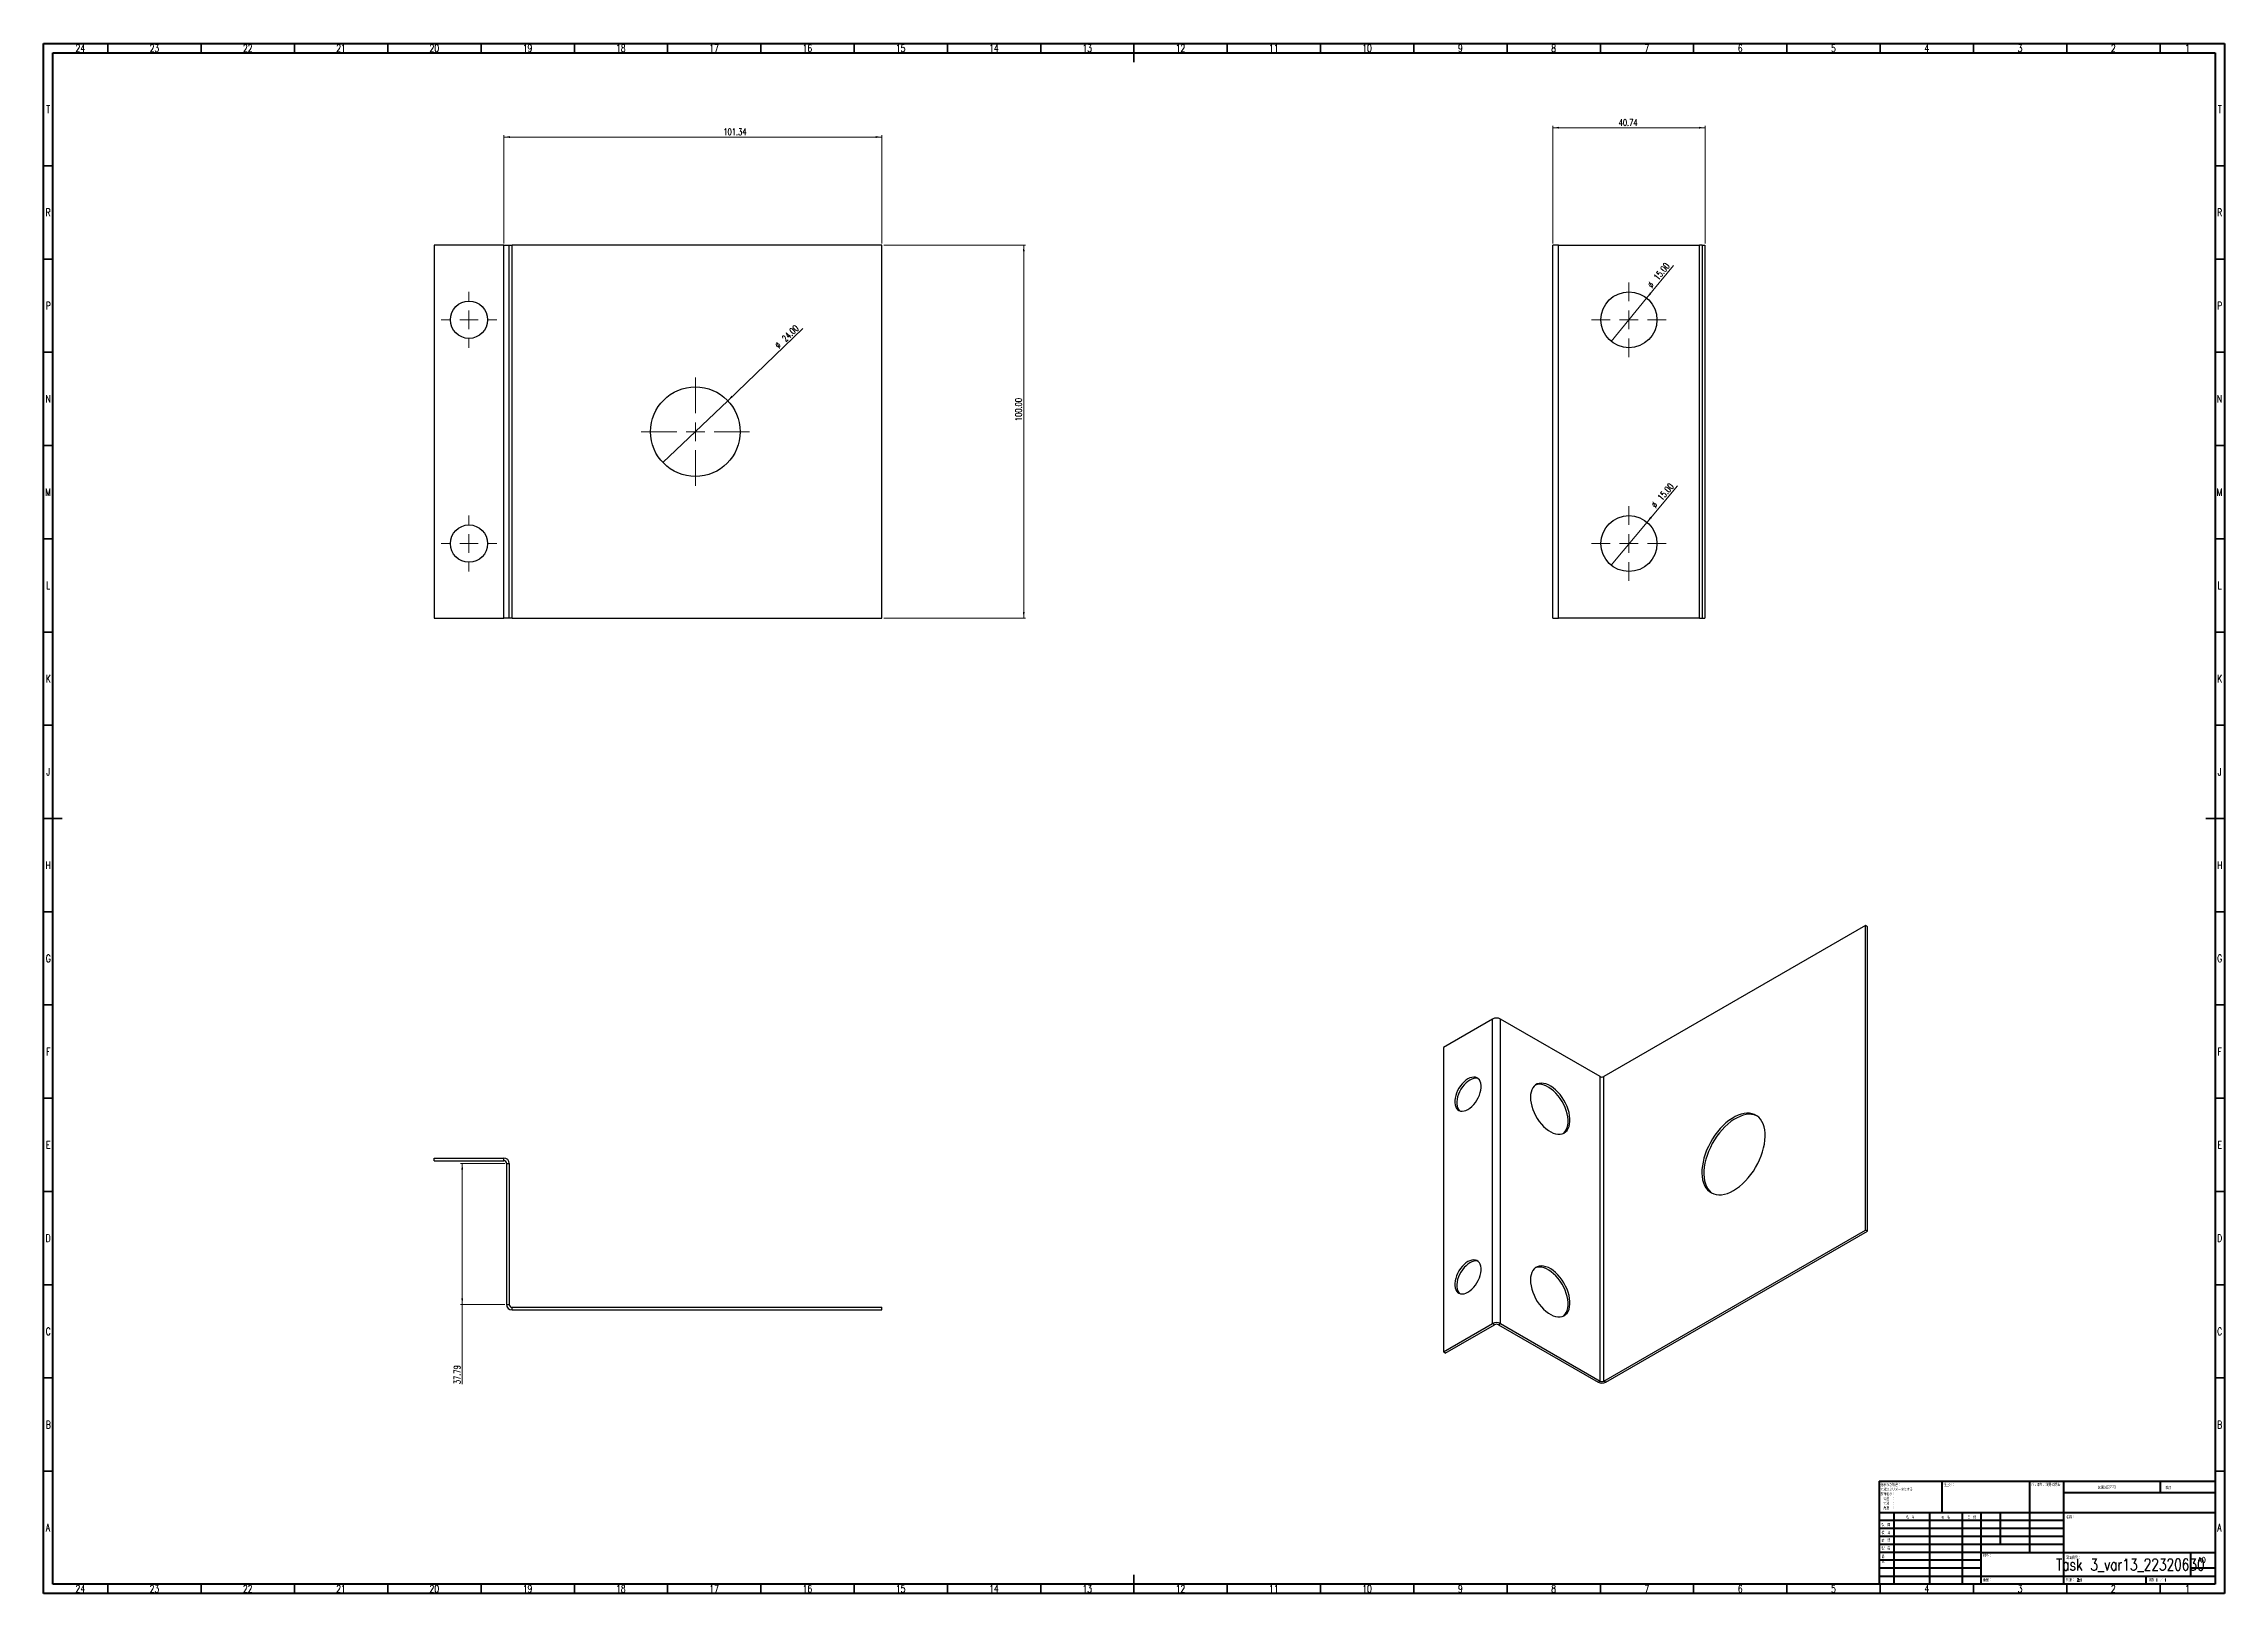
# Model space of a CAD drawing. Header units: millimetres. Extents: x 15 to 1184, y 5 to 836.
import ezdxf

# ---------------------------------------------------------------- set-up
doc = ezdxf.new("R2010")
doc.units = ezdxf.units.MM
doc.styles.add('SLDTEXTSTYLE0', font='TXT', dxfattribs={"width": 0.75, "bigfont": 'bigfont'})
doc.styles.add('SLDTEXTSTYLE1', font='TXT', dxfattribs={"width": 0.65625, "bigfont": 'bigfont'})
doc.dimstyles.new('SLDDIMSTYLE0', dxfattribs={"dimtxt": 3.5, "dimasz": 3.302, "dimexe": 0, "dimexo": 0.0625, "dimgap": 0.875, "dimtad": 1, "dimlfac": 0.5, "dimrnd": 1e-09, "dimzin": 4, "dimdsep": 46, "dimtxsty": 'SLDTEXTSTYLE0', "dimsah": 1, "dimcen": 0.09, "dimadec": 0, "dimazin": 1, "dimtfac": 1, "dimtofl": 0, "dimtmove": 0, "dimatfit": 3, "dimfxl": 1, "dimfrac": 2, "dimtolj": 1, "dimtzin": 12, "dimarcsym": 0})
doc.dimstyles.new('SLDDIMSTYLE1', dxfattribs={"dimtxt": 3.5, "dimasz": 3.302, "dimexe": 0, "dimexo": 0.0625, "dimgap": 0.875, "dimtad": 1, "dimlfac": 0.5, "dimrnd": 1e-09, "dimzin": 12, "dimdsep": 46, "dimtxsty": 'SLDTEXTSTYLE0', "dimsah": 1, "dimcen": 0.09, "dimadec": 0, "dimazin": 3, "dimtfac": 1, "dimtofl": 0, "dimtmove": 0, "dimatfit": 3, "dimfxl": 1, "dimfrac": 2, "dimtolj": 1, "dimtzin": 12, "dimarcsym": 0})
doc.dimstyles.new('SLDDIMSTYLE2', dxfattribs={"dimtxt": 3.5, "dimasz": 3.302, "dimexe": 0, "dimexo": 0.0625, "dimgap": 0.875, "dimtad": 1, "dimlfac": 0.5, "dimrnd": 1e-09, "dimzin": 4, "dimdsep": 46, "dimtxsty": 'SLDTEXTSTYLE0', "dimblk1": 'NONE', "dimsah": 1, "dimcen": 0, "dimadec": 0, "dimazin": 1, "dimtfac": 1, "dimtmove": 0, "dimatfit": 3, "dimldrblk": 'NONE', "dimfxl": 1, "dimfrac": 2, "dimtolj": 1, "dimtzin": 12, "dimarcsym": 0})

# ---------------------------------------------------------------- blocks, each defined once
blk = doc.blocks.new('_D')
at = {"color": 7, "linetype": 'Continuous', "lineweight": 0}
for p, q in [((465.4, 727.9), (541.4, 727.9)), ((540.4, 527.9), (540.4, 727.9)), ((465.4, 527.9), (541.4, 527.9))]:
    blk.add_line(p, q, dxfattribs=at)
at = {"color": 7, "linetype": 'Continuous', "lineweight": 18}
for points in [[(540.4, 727.9), (539.9, 724.6), (540.9, 724.6)], [(540.4, 527.9), (540.9, 531.2), (539.9, 531.2)]]:
    blk.add_solid(points, dxfattribs=at)
at = {"color": 7, "linetype": 'Continuous', "lineweight": 18, "insert": (535.9, 633.6), "char_height": 3.5, "attachment_point": 1, "rotation": 90, "style": 'SLDTEXTSTYLE0'}
blk.add_mtext('100.00', dxfattribs=at)
blk = doc.blocks.new('_D_1')
at = {"color": 7, "linetype": 'Continuous', "lineweight": 0}
for p, q in [((261.7, 728.9), (261.7, 786.9)), ((464.4, 785.9), (261.7, 785.9)), ((464.4, 728.9), (464.4, 786.9))]:
    blk.add_line(p, q, dxfattribs=at)
at = {"color": 7, "linetype": 'Continuous', "lineweight": 18}
for points in [[(261.7, 785.9), (265, 785.4), (265, 786.4)], [(464.4, 785.9), (461.1, 786.4), (461.1, 785.4)]]:
    blk.add_solid(points, dxfattribs=at)
at = {"color": 7, "linetype": 'Continuous', "lineweight": 18, "insert": (379.4, 790.4), "char_height": 3.5, "attachment_point": 1, "style": 'SLDTEXTSTYLE0'}
blk.add_mtext('101.34', dxfattribs=at)
blk = doc.blocks.new('_D_2')
at = {"color": 7, "linetype": 'Continuous', "lineweight": 0}
for q in [(422, 683.2), (347, 611.3)]:
    blk.add_line((381.7, 644.5), q, dxfattribs=at)
at = {"color": 7, "linetype": 'Continuous', "lineweight": 18}
blk.add_solid([(381.7, 644.5), (384.4, 646.4), (383.7, 647.2)], dxfattribs=at)
at = {"color": 7, "linetype": 'Continuous', "lineweight": 18, "char_height": 3.5, "attachment_point": 1, "rotation": 43.8042, "style": 'SLDTEXTSTYLE0'}
for s, insert in [('24.00', (410.4, 678.4)), ('%%c', (406.7, 674.7))]:
    blk.add_mtext(s, dxfattribs=dict(at, insert=insert))
blk = doc.blocks.new('_None')
blk = doc.blocks.new('SW_CENTERMARKSYMBOL_0')
at = {"color": 0, "linetype": 'Continuous', "lineweight": 18}
for p, q in [((0, 10), (0, 29)), ((-10, 0), (-29, 0)), ((0, 0), (-5, 0)), ((0, 0), (0, 5)), ((0, 0), (0, -5)), ((0, 0), (5, 0)), ((10, 0), (29, 0)), ((0, -10), (0, -29))]:
    blk.add_line(p, q, dxfattribs=at)
blk = doc.blocks.new('SW_CENTERMARKSYMBOL_1')
at = {"color": 0, "linetype": 'Continuous', "lineweight": 18}
for p, q in [((0, 10), (0, 15)), ((-10, 0), (-15, 0)), ((0, 0), (-5, 0)), ((0, 0), (0, 5)), ((0, 0), (0, -5)), ((0, 0), (5, 0)), ((10, 0), (15, 0)), ((0, -10), (0, -15))]:
    blk.add_line(p, q, dxfattribs=at)
blk = doc.blocks.new('SW_CENTERMARKSYMBOL_2')
at = {"color": 0, "linetype": 'Continuous', "lineweight": 18}
for p, q in [((0, 10), (0, 15)), ((-10, 0), (-15, 0)), ((0, 0), (-5, 0)), ((0, 0), (0, 5)), ((0, 0), (0, -5)), ((0, 0), (5, 0)), ((10, 0), (15, 0)), ((0, -10), (0, -15))]:
    blk.add_line(p, q, dxfattribs=at)
blk = doc.blocks.new('_D_3')
at = {"color": 7, "linetype": 'Continuous', "lineweight": 0}
for p, q in [((824.1, 728.9), (824.1, 791.9)), ((824.1, 790.9), (905.6, 790.9)), ((905.6, 728.9), (905.6, 791.9))]:
    blk.add_line(p, q, dxfattribs=at)
at = {"color": 7, "linetype": 'Continuous', "lineweight": 18}
for points in [[(824.1, 790.9), (827.4, 790.4), (827.4, 791.4)], [(905.6, 790.9), (902.3, 791.4), (902.3, 790.4)]]:
    blk.add_solid(points, dxfattribs=at)
at = {"color": 7, "linetype": 'Continuous', "lineweight": 18, "insert": (859.3, 795.4), "char_height": 3.5, "attachment_point": 1, "style": 'SLDTEXTSTYLE0'}
blk.add_mtext('40.74', dxfattribs=at)
blk = doc.blocks.new('_D_4')
at = {"color": 7, "linetype": 'Continuous', "lineweight": 0}
for q in [(888.7, 717.1), (855.3, 676.3)]:
    blk.add_line((874.3, 699.5), q, dxfattribs=at)
at = {"color": 7, "linetype": 'Continuous', "lineweight": 18}
blk.add_solid([(874.3, 699.5), (876.8, 701.8), (876, 702.4)], dxfattribs=at)
at = {"color": 7, "linetype": 'Continuous', "lineweight": 18, "char_height": 3.5, "attachment_point": 1, "rotation": 50.7486, "style": 'SLDTEXTSTYLE0'}
for s, insert in [('15.00', (877.8, 711)), ('%%c', (874.5, 706.8))]:
    blk.add_mtext(s, dxfattribs=dict(at, insert=insert))
blk = doc.blocks.new('_D_5')
at = {"color": 7, "linetype": 'Continuous', "lineweight": 0}
for q in [(890.8, 598.9), (855.2, 556.4)]:
    blk.add_line((874.5, 579.4), q, dxfattribs=at)
at = {"color": 7, "linetype": 'Continuous', "lineweight": 18}
blk.add_solid([(874.5, 579.4), (877, 581.6), (876.2, 582.3)], dxfattribs=at)
at = {"color": 7, "linetype": 'Continuous', "lineweight": 18, "char_height": 3.5, "attachment_point": 1, "rotation": 49.9975, "style": 'SLDTEXTSTYLE0'}
for s, insert in [('15.00', (879.9, 592.9)), ('%%c', (876.5, 588.9))]:
    blk.add_mtext(s, dxfattribs=dict(at, insert=insert))
blk = doc.blocks.new('SW_CENTERMARKSYMBOL_3')
at = {"color": 0, "linetype": 'Continuous', "lineweight": 18}
for p, q in [((0, 10), (0, 20)), ((-10, 0), (-20, 0)), ((0, 0), (-5, 0)), ((0, 0), (0, 5)), ((0, 0), (0, -5)), ((0, 0), (5, 0)), ((10, 0), (20, 0)), ((0, -10), (0, -20))]:
    blk.add_line(p, q, dxfattribs=at)
blk = doc.blocks.new('SW_CENTERMARKSYMBOL_4')
at = {"color": 0, "linetype": 'Continuous', "lineweight": 18}
for p, q in [((0, 10), (0, 20)), ((-10, 0), (-20, 0)), ((0, 0), (-5, 0)), ((0, 0), (0, 5)), ((0, 0), (0, -5)), ((0, 0), (5, 0)), ((10, 0), (20, 0)), ((0, -10), (0, -20))]:
    blk.add_line(p, q, dxfattribs=at)
blk = doc.blocks.new('_D_6')
at = {"color": 7, "linetype": 'Continuous', "lineweight": 0}
for p, q in [((262.2, 235.5), (238.4, 235.5)), ((239.4, 235.5), (239.4, 159.9)), ((262.2, 159.9), (238.4, 159.9)), ((239.4, 159.9), (239.4, 117.2))]:
    blk.add_line(p, q, dxfattribs=at)
at = {"color": 7, "linetype": 'Continuous', "lineweight": 18}
for points in [[(239.4, 235.5), (238.9, 232.2), (239.9, 232.2)], [(239.4, 159.9), (239.9, 163.2), (238.9, 163.2)]]:
    blk.add_solid(points, dxfattribs=at)
at = {"color": 7, "linetype": 'Continuous', "lineweight": 18, "insert": (234.9, 117.2), "char_height": 3.5, "attachment_point": 1, "rotation": 90, "style": 'SLDTEXTSTYLE0'}
blk.add_mtext('37.79', dxfattribs=at)

msp = doc.modelspace()

# ---------------------------------------------------------------- linework, layer by layer
at = {"color": 7, "linetype": 'Continuous', "lineweight": 70}
for p, q in [((15, 5), (15, 836)), ((15, 836), (1184, 836)), ((20, 10), (20, 831)), ((20, 831), (1179, 831)), ((1179, 831), (1179, 10)), ((1184, 836), (1184, 5)), ((1184, 5), (15, 5)), ((1179, 10), (20, 10))]:
    msp.add_line(p, q, dxfattribs=at)
at = {"color": 7, "linetype": 'Continuous', "lineweight": 35}
for p, q in [((49.5, 831), (49.5, 836)), ((99.5, 831), (99.5, 836)), ((149.5, 831), (149.5, 836)), ((199.5, 831), (199.5, 836)), ((249.5, 831), (249.5, 836)), ((299.5, 831), (299.5, 836)), ((349.5, 831), (349.5, 836)), ((399.5, 831), (399.5, 836)), ((449.5, 831), (449.5, 836)), ((499.5, 831), (499.5, 836)), ((549.5, 831), (549.5, 836)), ((599.5, 836), (599.5, 826)), ((599.5, 831), (599.5, 836)), ((649.5, 831), (649.5, 836)), ((699.5, 831), (699.5, 836)), ((749.5, 831), (749.5, 836)), ((799.5, 831), (799.5, 836)), ((849.5, 831), (849.5, 836)), ((899.5, 831), (899.5, 836)), ((949.5, 831), (949.5, 836)), ((999.5, 831), (999.5, 836)), ((1049.5, 831), (1049.5, 836)), ((1099.5, 831), (1099.5, 836)), ((1149.5, 831), (1149.5, 836)), ((20, 770.5), (15, 770.5)), ((1179, 770.5), (1184, 770.5)), ((20, 720.5), (15, 720.5)), ((1179, 720.5), (1184, 720.5)), ((20, 670.5), (15, 670.5)), ((1179, 670.5), (1184, 670.5)), ((20, 620.5), (15, 620.5)), ((1179, 620.5), (1184, 620.5)), ((20, 570.5), (15, 570.5)), ((1179, 570.5), (1184, 570.5)), ((20, 520.5), (15, 520.5)), ((1179, 520.5), (1184, 520.5)), ((20, 470.5), (15, 470.5)), ((1179, 470.5), (1184, 470.5)), ((15, 420.5), (25, 420.5)), ((20, 420.5), (15, 420.5)), ((1184, 420.5), (1174, 420.5)), ((1179, 420.5), (1184, 420.5)), ((20, 370.5), (15, 370.5)), ((1179, 370.5), (1184, 370.5)), ((20, 320.5), (15, 320.5)), ((1179, 320.5), (1184, 320.5)), ((20, 270.5), (15, 270.5)), ((1179, 270.5), (1184, 270.5)), ((20, 220.5), (15, 220.5)), ((1179, 220.5), (1184, 220.5)), ((20, 170.5), (15, 170.5)), ((1179, 170.5), (1184, 170.5)), ((20, 120.5), (15, 120.5)), ((1179, 120.5), (1184, 120.5)), ((20, 70.5), (15, 70.5)), ((1179, 70.5), (1184, 70.5)), ((599.5, 5), (599.5, 15)), ((49.5, 10), (49.5, 5)), ((99.5, 10), (99.5, 5)), ((149.5, 10), (149.5, 5)), ((199.5, 10), (199.5, 5)), ((249.5, 10), (249.5, 5)), ((299.5, 10), (299.5, 5)), ((349.5, 10), (349.5, 5)), ((399.5, 10), (399.5, 5)), ((449.5, 10), (449.5, 5)), ((499.5, 10), (499.5, 5)), ((549.5, 10), (549.5, 5)), ((599.5, 10), (599.5, 5)), ((649.5, 10), (649.5, 5)), ((699.5, 10), (699.5, 5)), ((749.5, 10), (749.5, 5)), ((799.5, 10), (799.5, 5)), ((849.5, 10), (849.5, 5)), ((899.5, 10), (899.5, 5)), ((949.5, 10), (949.5, 5)), ((999.5, 10), (999.5, 5)), ((1049.5, 10), (1049.5, 5)), ((1099.5, 10), (1099.5, 5)), ((1149.5, 10), (1149.5, 5))]:
    msp.add_line(p, q, dxfattribs=at)
at = {"color": 7, "linetype": 'Continuous', "lineweight": 25}
for p, q in [((224.367, 727.914), (224.367, 527.914)), ((261.683, 727.914), (224.367, 727.914)), ((261.683, 527.914), (261.683, 727.914)), ((261.683, 727.914), (264.629, 727.914)), ((264.629, 527.914), (264.629, 727.914)), ((264.629, 727.914), (266.103, 727.914)), ((266.103, 527.914), (266.103, 727.914)), ((464.367, 727.914), (266.103, 727.914)), ((464.367, 527.914), (464.367, 727.914)), ((824.094, 527.914), (824.094, 727.914)), ((827.04, 727.914), (824.094, 727.914)), ((827.04, 527.914), (827.04, 727.914)), ((827.04, 727.914), (902.62, 727.914)), ((902.62, 527.914), (902.62, 727.914)), ((904.094, 727.914), (902.62, 727.914)), ((904.094, 727.914), (904.094, 527.914)), ((904.094, 727.914), (905.567, 727.914)), ((905.567, 727.914), (905.567, 527.914)), ((224.367, 527.914), (261.683, 527.914)), ((264.629, 527.914), (261.683, 527.914)), ((266.103, 527.914), (264.629, 527.914)), ((266.103, 527.914), (464.367, 527.914)), ((824.094, 527.914), (827.04, 527.914)), ((902.62, 527.914), (827.04, 527.914)), ((902.62, 527.914), (904.094, 527.914)), ((904.094, 527.914), (905.567, 527.914)), ((991.601, 363.059), (851.407, 282.126)), ((991.601, 199.751), (991.601, 363.059)), ((992.642, 362.457), (991.601, 363.059)), ((992.642, 199.149), (992.642, 362.457)), ((791.713, 312.979), (765.326, 297.746)), ((791.713, 149.671), (791.713, 312.979)), ((795.88, 149.671), (795.88, 312.979)), ((849.323, 282.126), (795.88, 312.979)), ((765.326, 297.746), (765.326, 134.438)), ((849.323, 118.818), (849.323, 282.126)), ((851.407, 118.818), (851.407, 282.126)), ((224.367, 236.975), (224.367, 238.448)), ((224.367, 238.448), (261.683, 238.448)), ((224.367, 236.975), (261.683, 236.975)), ((261.683, 236.975), (261.683, 238.448)), ((263.156, 235.502), (264.629, 235.502)), ((263.156, 235.502), (263.156, 159.921)), ((264.629, 235.502), (264.629, 159.921)), ((851.407, 118.818), (991.601, 199.751)), ((852.448, 118.217), (992.642, 199.149)), ((992.642, 199.149), (991.601, 199.751)), ((263.156, 159.921), (264.629, 159.921)), ((266.103, 156.975), (266.103, 158.448)), ((266.103, 158.448), (464.367, 158.448)), ((266.103, 156.975), (464.367, 156.975)), ((464.367, 156.975), (464.367, 158.448)), ((765.326, 134.438), (791.713, 149.671)), ((766.368, 133.837), (792.755, 149.069)), ((792.755, 149.069), (791.713, 149.671)), ((794.838, 149.069), (795.88, 149.671)), ((794.838, 149.069), (848.281, 118.217)), ((795.88, 149.671), (849.323, 118.818)), ((766.368, 133.837), (765.326, 134.438)), ((848.281, 118.217), (849.323, 118.818)), ((852.448, 118.217), (851.407, 118.818))]:
    msp.add_line(p, q, dxfattribs=at)
at = {"color": 7, "linetype": 'Continuous', "lineweight": 50}
for p, q in [((999, 65.25), (1179, 65.25)), ((999, 65.25), (999, 10)), ((1032.8, 48.25), (1032.8, 65.25)), ((1079.6, 65.25), (1079.6, 27)), ((1097.8, 65.25), (1097.8, 10)), ((1179, 58.875), (1097.8, 58.875)), ((1149.8, 58.875), (1149.8, 65.25)), ((1179, 48.25), (999, 48.25)), ((1006.8, 48.25), (1006.8, 10)), ((1025.991, 48.25), (1025.991, 10)), ((1043.399, 48.25), (1043.399, 10)), ((1053.6, 10), (1053.6, 48.25)), ((1064, 31.25), (1064, 48.25)), ((1097.8, 44), (999, 44)), ((1097.8, 39.75), (999, 39.75)), ((1097.8, 35.5), (999, 35.5)), ((1097.8, 31.25), (999, 31.25)), ((1053.6, 27), (999, 27)), ((1053.6, 27), (1179, 27)), ((1166, 14.25), (1166, 27)), ((1053.6, 22.75), (999, 22.75)), ((1053.6, 18.5), (999, 18.5)), ((999, 14.25), (1179, 14.25)), ((1142, 10), (1142, 14.25)), ((1179, 18.5), (1166, 18.5))]:
    msp.add_line(p, q, dxfattribs=at)
at = {"color": 7, "linetype": 'Continuous', "lineweight": 25, "flags": 128}
for points in [[(778.52, 264.535), (779.574, 265.235), (780.604, 266.101), (781.588, 267.115), (782.503, 268.254), (783.329, 269.492), (784.048, 270.801), (784.643, 272.153), (785.102, 273.518), (785.413, 274.864), (785.571, 276.161), (785.571, 277.382), (785.413, 278.497), (785.102, 279.484), (784.643, 280.319), (784.048, 280.983), (783.329, 281.463), (782.503, 281.747), (781.588, 281.829), (780.604, 281.707), (779.574, 281.383), (778.52, 280.866), (777.466, 280.167), (776.435, 279.3), (775.452, 278.286), (774.536, 277.148), (773.71, 275.91), (772.991, 274.6), (772.396, 273.248), (771.937, 271.884), (771.626, 270.538), (771.468, 269.24), (771.468, 268.02), (771.626, 266.904), (771.937, 265.918), (772.396, 265.083), (772.991, 264.418), (773.71, 263.939), (774.536, 263.655), (775.452, 263.573), (776.435, 263.695), (777.466, 264.018), (778.52, 264.535)], [(784.013, 281.014), (783.545, 281.146), (782.629, 281.227), (781.646, 281.105), (780.615, 280.782), (779.561, 280.265), (778.507, 279.565), (777.477, 278.699), (776.493, 277.685), (775.578, 276.547), (774.752, 275.309), (774.033, 273.999), (773.438, 272.647), (772.979, 271.283), (772.668, 269.937), (772.51, 268.639), (772.51, 267.419), (772.668, 266.303), (772.979, 265.316), (773.438, 264.482), (774.033, 263.817), (774.068, 263.787)], [(811.995, 271.014), (812.075, 269.462), (812.315, 267.842), (812.711, 266.176), (813.257, 264.491), (813.944, 262.812), (814.763, 261.164), (815.701, 259.573), (816.743, 258.063), (817.874, 256.656), (819.076, 255.374), (820.332, 254.236), (821.623, 253.26), (822.928, 252.46), (824.228, 251.849), (825.504, 251.435), (826.736, 251.225), (827.905, 251.222), (828.993, 251.427), (829.985, 251.835), (830.865, 252.442), (831.619, 253.237), (832.237, 254.209), (832.709, 255.343), (833.027, 256.622), (833.188, 258.026), (833.188, 259.534), (833.027, 261.123), (832.709, 262.769), (832.237, 264.448), (831.619, 266.133), (830.865, 267.799), (829.985, 269.422), (828.993, 270.975), (827.905, 272.437), (826.736, 273.784), (825.504, 274.996), (824.228, 276.055), (822.928, 276.945), (821.623, 277.652), (820.332, 278.165), (819.076, 278.478), (817.874, 278.584), (816.743, 278.483), (815.701, 278.176), (814.763, 277.667), (813.944, 276.965), (813.257, 276.08), (812.711, 275.025), (812.315, 273.817), (812.075, 272.473), (811.995, 271.014)], [(829.562, 251.631), (829.823, 251.841), (830.578, 252.636), (831.195, 253.608), (831.667, 254.742), (831.986, 256.02), (832.146, 257.424), (832.146, 258.932), (831.986, 260.521), (831.667, 262.168), (831.195, 263.846), (830.578, 265.531), (829.823, 267.198), (828.943, 268.82), (827.952, 270.374), (826.863, 271.835), (825.694, 273.182), (824.462, 274.395), (823.187, 275.454), (821.886, 276.343), (820.581, 277.05), (819.291, 277.564), (818.035, 277.876), (816.832, 277.983), (815.701, 277.882), (814.659, 277.575), (814.599, 277.55)], [(920.89, 220.987), (922.528, 222.024), (924.15, 223.235), (925.743, 224.607), (927.289, 226.128), (928.777, 227.785), (930.19, 229.561), (931.517, 231.44), (932.744, 233.404), (933.861, 235.435), (934.856, 237.515), (935.722, 239.623), (936.448, 241.74), (937.03, 243.846), (937.461, 245.922), (937.737, 247.948), (937.856, 249.905), (937.816, 251.775), (937.618, 253.541), (937.264, 255.185), (936.758, 256.694), (936.103, 258.052), (935.306, 259.247), (934.374, 260.267), (933.317, 261.104), (932.144, 261.749), (930.865, 262.197), (929.493, 262.443), (928.041, 262.485), (926.523, 262.322), (924.951, 261.956), (923.342, 261.391), (921.71, 260.632), (920.07, 259.685), (918.438, 258.56), (916.829, 257.267), (915.257, 255.819), (913.739, 254.228), (912.287, 252.51), (910.915, 250.68), (909.636, 248.756), (908.463, 246.756), (907.406, 244.699), (906.474, 242.602), (905.677, 240.487), (905.022, 238.373), (904.515, 236.28), (904.162, 234.227), (903.964, 232.233), (903.924, 230.317), (904.043, 228.497), (904.319, 226.79), (904.75, 225.211), (905.331, 223.776), (906.058, 222.498), (906.923, 221.389), (907.919, 220.459), (909.036, 219.718), (910.263, 219.17), (911.59, 218.823), (913.003, 218.679), (914.49, 218.74), (916.037, 219.004), (917.629, 219.47), (919.252, 220.133), (920.89, 220.987)], [(933.399, 261.049), (933.185, 261.148), (931.907, 261.596), (930.535, 261.842), (929.083, 261.883), (927.564, 261.721), (925.993, 261.355), (924.384, 260.79), (922.752, 260.03), (921.112, 259.084), (919.48, 257.959), (917.87, 256.666), (916.299, 255.217), (914.78, 253.627), (913.328, 251.908), (911.957, 250.079), (910.678, 248.155), (909.505, 246.155), (908.447, 244.097), (907.516, 242.001), (906.719, 239.886), (906.064, 237.772), (905.557, 235.678), (905.203, 233.625), (905.006, 231.631), (904.966, 229.715), (905.085, 227.895), (905.361, 226.188), (905.792, 224.61), (906.373, 223.175), (907.1, 221.897), (907.965, 220.788), (908.961, 219.858), (909.423, 219.518)], [(778.52, 182.881), (777.466, 182.182), (776.435, 181.315), (775.452, 180.302), (774.536, 179.163), (773.71, 177.925), (772.991, 176.616), (772.396, 175.263), (771.937, 173.899), (771.626, 172.553), (771.468, 171.256), (771.468, 170.035), (771.626, 168.919), (771.937, 167.933), (772.396, 167.098), (772.991, 166.433), (773.71, 165.954), (774.536, 165.67), (775.452, 165.588), (776.435, 165.71), (777.466, 166.033), (778.52, 166.551), (779.574, 167.25), (780.604, 168.116), (781.588, 169.13), (782.503, 170.269), (783.329, 171.507), (784.048, 172.816), (784.643, 174.168), (785.102, 175.533), (785.413, 176.879), (785.571, 178.176), (785.571, 179.397), (785.413, 180.513), (785.102, 181.499), (784.643, 182.334), (784.048, 182.998), (783.329, 183.478), (782.503, 183.762), (781.588, 183.844), (780.604, 183.722), (779.574, 183.399), (778.52, 182.881)], [(784.013, 183.029), (783.545, 183.161), (782.629, 183.242), (781.646, 183.12), (780.615, 182.797), (779.561, 182.28), (778.507, 181.58), (777.477, 180.714), (776.493, 179.7), (775.578, 178.562), (774.752, 177.324), (774.033, 176.014), (773.438, 174.662), (772.979, 173.298), (772.668, 171.952), (772.51, 170.654), (772.51, 169.434), (772.668, 168.318), (772.979, 167.332), (773.438, 166.497), (774.033, 165.832), (774.068, 165.802)], [(811.995, 173.029), (812.075, 171.478), (812.315, 169.857), (812.711, 168.191), (813.257, 166.506), (813.944, 164.827), (814.763, 163.18), (815.701, 161.589), (816.743, 160.078), (817.874, 158.671), (819.076, 157.389), (820.332, 156.251), (821.623, 155.275), (822.928, 154.475), (824.228, 153.864), (825.504, 153.45), (826.736, 153.24), (827.905, 153.237), (828.993, 153.442), (829.985, 153.851), (830.865, 154.457), (831.619, 155.252), (832.237, 156.224), (832.709, 157.358), (833.027, 158.637), (833.188, 160.041), (833.188, 161.549), (833.027, 163.138), (832.709, 164.784), (832.237, 166.463), (831.619, 168.148), (830.865, 169.814), (829.985, 171.437), (828.993, 172.99), (827.905, 174.452), (826.736, 175.799), (825.504, 177.011), (824.228, 178.07), (822.928, 178.96), (821.623, 179.667), (820.332, 180.181), (819.076, 180.493), (817.874, 180.599), (816.743, 180.498), (815.701, 180.191), (814.763, 179.683), (813.944, 178.98), (813.257, 178.095), (812.711, 177.04), (812.315, 175.832), (812.075, 174.488), (811.995, 173.029)], [(829.562, 153.646), (829.823, 153.856), (830.578, 154.651), (831.195, 155.623), (831.667, 156.757), (831.986, 158.035), (832.146, 159.439), (832.146, 160.947), (831.986, 162.536), (831.667, 164.183), (831.195, 165.861), (830.578, 167.547), (829.823, 169.213), (828.943, 170.835), (827.952, 172.389), (826.863, 173.85), (825.694, 175.197), (824.462, 176.41), (823.187, 177.469), (821.886, 178.358), (820.581, 179.066), (819.291, 179.579), (818.035, 179.892), (816.832, 179.998), (815.701, 179.897), (814.659, 179.59), (814.599, 179.565)]]:
    msp.add_lwpolyline(points, dxfattribs=at)
at = {"color": 7, "linetype": 'Continuous', "lineweight": 25}
for centre, radius in [((864.83, 687.914), 15), ((243.025, 687.914), 10), ((364.367, 627.914), 24), ((243.025, 567.914), 10), ((864.83, 567.914), 15)]:
    msp.add_circle(centre, radius, dxfattribs=at)
for centre, radius, start, end in [((793.796, 308.958), 4.529, 62.609672, 117.390328), ((850.365, 284.137), 2.264, 242.609672, 297.390328), ((261.683, 235.502), 2.946, 0, 90), ((261.683, 235.502), 1.473, 0, 90), ((266.103, 159.921), 2.946, 180, 270), ((266.103, 159.921), 1.473, 180, 270), ((793.796, 145.65), 4.529, 62.609672, 117.390328), ((793.796, 147.059), 2.264, 62.609672, 117.390328), ((850.365, 122.238), 4.529, 242.609672, 297.390328), ((850.365, 120.829), 2.264, 242.609672, 297.390328)]:
    msp.add_arc(centre, radius, start, end, dxfattribs=at)

# ---------------------------------------------------------------- block references
at = {"color": 7, "linetype": 'Continuous', "lineweight": 0}
for name, p in [('SW_CENTERMARKSYMBOL_2', (243.025, 687.914)), ('SW_CENTERMARKSYMBOL_4', (864.83, 687.914)), ('SW_CENTERMARKSYMBOL_0', (364.367, 627.914)), ('SW_CENTERMARKSYMBOL_3', (864.83, 567.914)), ('SW_CENTERMARKSYMBOL_1', (243.025, 567.914))]:
    msp.add_blockref(name, p, dxfattribs=at)

# ---------------------------------------------------------------- texts
for s, insert, char_height, attachment_point, style in [('24', (34.67, 835.493), 3.9688, 2, 'SLDTEXTSTYLE0'), ('23', (74.42, 835.493), 3.9688, 2, 'SLDTEXTSTYLE0'), ('22', (124.42, 835.493), 3.9688, 2, 'SLDTEXTSTYLE0'), ('21', (174.42, 835.493), 3.9688, 2, 'SLDTEXTSTYLE0'), ('20', (224.42, 835.493), 3.9688, 2, 'SLDTEXTSTYLE0'), ('19', (274.42, 835.493), 3.9688, 2, 'SLDTEXTSTYLE0'), ('18', (324.42, 835.493), 3.9688, 2, 'SLDTEXTSTYLE0'), ('17', (374.42, 835.493), 3.9688, 2, 'SLDTEXTSTYLE0'), ('16', (424.42, 835.493), 3.9688, 2, 'SLDTEXTSTYLE0'), ('15', (474.42, 835.493), 3.9688, 2, 'SLDTEXTSTYLE0'), ('14', (524.42, 835.493), 3.9688, 2, 'SLDTEXTSTYLE0'), ('13', (574.42, 835.493), 3.9688, 2, 'SLDTEXTSTYLE0'), ('12', (624.42, 835.493), 3.9688, 2, 'SLDTEXTSTYLE0'), ('11', (674.42, 835.493), 3.9688, 2, 'SLDTEXTSTYLE0'), ('10', (724.42, 835.493), 3.9688, 2, 'SLDTEXTSTYLE0'), ('9', (774.46, 835.493), 3.969, 2, 'SLDTEXTSTYLE0'), ('8', (824.46, 835.493), 3.969, 2, 'SLDTEXTSTYLE0'), ('7', (874.46, 835.493), 3.969, 2, 'SLDTEXTSTYLE0'), ('6', (924.46, 835.493), 3.969, 2, 'SLDTEXTSTYLE0'), ('5', (974.46, 835.493), 3.969, 2, 'SLDTEXTSTYLE0'), ('4', (1024.46, 835.493), 3.969, 2, 'SLDTEXTSTYLE0'), ('3', (1074.46, 835.493), 3.969, 2, 'SLDTEXTSTYLE0'), ('2', (1124.46, 835.493), 3.969, 2, 'SLDTEXTSTYLE0'), ('1', (1164.21, 835.493), 3.969, 2, 'SLDTEXTSTYLE0'), ('T', (17.488, 802.743), 3.969, 2, 'SLDTEXTSTYLE0'), ('T', (1181.488, 802.743), 3.969, 2, 'SLDTEXTSTYLE0'), ('R', (17.444, 747.493), 3.969, 2, 'SLDTEXTSTYLE0'), ('R', (1181.444, 747.493), 3.969, 2, 'SLDTEXTSTYLE0'), ('P', (17.485, 697.452), 3.969, 2, 'SLDTEXTSTYLE0'), ('P', (1181.485, 697.452), 3.969, 2, 'SLDTEXTSTYLE0'), ('N', (17.464, 647.493), 3.969, 2, 'SLDTEXTSTYLE0'), ('N', (1181.464, 647.493), 3.969, 2, 'SLDTEXTSTYLE0'), ('M', (17.362, 597.452), 3.969, 2, 'SLDTEXTSTYLE0'), ('M', (1181.362, 597.452), 3.969, 2, 'SLDTEXTSTYLE0'), ('L', (17.455, 547.493), 3.969, 2, 'SLDTEXTSTYLE0'), ('L', (1181.455, 547.493), 3.969, 2, 'SLDTEXTSTYLE0'), ('K', (17.489, 497.452), 3.969, 2, 'SLDTEXTSTYLE0'), ('K', (1181.489, 497.452), 3.969, 2, 'SLDTEXTSTYLE0'), ('J', (17.465, 447.493), 3.969, 2, 'SLDTEXTSTYLE0'), ('J', (1181.465, 447.493), 3.969, 2, 'SLDTEXTSTYLE0'), ('H', (17.49, 397.452), 3.969, 2, 'SLDTEXTSTYLE0'), ('H', (1181.49, 397.452), 3.969, 2, 'SLDTEXTSTYLE0'), ('G', (17.487, 347.493), 3.969, 2, 'SLDTEXTSTYLE0'), ('G', (1181.487, 347.493), 3.969, 2, 'SLDTEXTSTYLE0'), ('F', (17.458, 297.452), 3.969, 2, 'SLDTEXTSTYLE0'), ('F', (1181.458, 297.452), 3.969, 2, 'SLDTEXTSTYLE0'), ('E', (17.508, 247.493), 3.969, 2, 'SLDTEXTSTYLE0'), ('E', (1181.508, 247.493), 3.969, 2, 'SLDTEXTSTYLE0'), ('D', (17.453, 197.452), 3.969, 2, 'SLDTEXTSTYLE0'), ('D', (1181.453, 197.452), 3.969, 2, 'SLDTEXTSTYLE0'), ('C', (17.459, 147.493), 3.969, 2, 'SLDTEXTSTYLE0'), ('C', (1181.459, 147.493), 3.969, 2, 'SLDTEXTSTYLE0'), ('B', (17.471, 97.452), 3.969, 2, 'SLDTEXTSTYLE0'), ('B', (1181.471, 97.452), 3.969, 2, 'SLDTEXTSTYLE0'), ('表面粗さ：', (999.594, 58.921), 1.5, 1, 'SLDTEXTSTYLE0'), ('指示なき場合：', (999.594, 63.921), 1.5, 1, 'SLDTEXTSTYLE0'), ('寸法はミリメータとする\u3000', (999.594, 61.421), 1.5, 1, 'SLDTEXTSTYLE0'), ('仕上げ：', (1033.371, 63.919), 1.5, 1, 'SLDTEXTSTYLE0'), ('バリ取り、鋭角の除去', (1080.309, 64.003), 1.5, 1, 'SLDTEXTSTYLE0'), ('図面測定不可', (1116.289, 62.533), 1.5, 1, 'SLDTEXTSTYLE0'), ('改訂', (1152.328, 62.335), 1.5, 1, 'SLDTEXTSTYLE0'), ('\u3000角度\u3000：', (999.594, 51.421), 1.5, 1, 'SLDTEXTSTYLE0'), ('\u3000公差\u3000：', (999.594, 56.421), 1.5, 1, 'SLDTEXTSTYLE0'), ('\u3000寸法\u3000：', (999.594, 53.921), 1.5, 1, 'SLDTEXTSTYLE0'), ('A', (17.34, 42.243), 3.969, 2, 'SLDTEXTSTYLE0'), ('検\u3000図', (1000.156, 38.217), 1.5, 1, 'SLDTEXTSTYLE0'), ('製\u3000図', (1000.189, 42.492), 1.5, 1, 'SLDTEXTSTYLE0'), ('名\u3000前', (1013.322, 46.501), 1.5, 1, 'SLDTEXTSTYLE0'), ('\u3000\u3000署\u3000名', (1029.034, 46.562), 1.5, 1, 'SLDTEXTSTYLE0'), ('日\u3000付', (1046.215, 46.576), 1.5, 1, 'SLDTEXTSTYLE0'), ('名称：', (1099.202, 46.576), 1.5, 1, 'SLDTEXTSTYLE0'), ('A', (1181.34, 42.243), 3.969, 2, 'SLDTEXTSTYLE0'), ('承\u3000認', (1000.147, 34.126), 1.5, 1, 'SLDTEXTSTYLE0'), ('製\u3000産', (1000.201, 29.796), 1.5, 1, 'SLDTEXTSTYLE0'), ('品\u3000', (1000.337, 25.412), 1.5, 1, 'SLDTEXTSTYLE0'), ('材料：', (1054.646, 25.986), 1.5, 1, 'SLDTEXTSTYLE0'), ('Task 3_var13_22320630', (1133.618, 23.607), 6.35, 2, 'SLDTEXTSTYLE0'), ('図面番号：', (1099.074, 24.869), 1.5, 1, 'SLDTEXTSTYLE0'), ('A0', (1169.871, 24.406), 2.9104, 1, 'SLDTEXTSTYLE0'), ('管', (1000.337, 22.912), 1.5, 1, 'SLDTEXTSTYLE0'), ('重量：', (1054.618, 12.949), 1.4986, 1, 'SLDTEXTSTYLE0'), ('尺度： 2:1', (1099.074, 12.9), 1.5, 1, 'SLDTEXTSTYLE0'), ('葉数 1 ／ 1', (1143.478, 12.9), 1.5, 1, 'SLDTEXTSTYLE1'), ('24', (34.67, 9.493), 3.9688, 2, 'SLDTEXTSTYLE0'), ('23', (74.42, 9.493), 3.9688, 2, 'SLDTEXTSTYLE0'), ('22', (124.42, 9.493), 3.9688, 2, 'SLDTEXTSTYLE0'), ('21', (174.42, 9.493), 3.9688, 2, 'SLDTEXTSTYLE0'), ('20', (224.42, 9.493), 3.9688, 2, 'SLDTEXTSTYLE0'), ('19', (274.42, 9.493), 3.9688, 2, 'SLDTEXTSTYLE0'), ('18', (324.42, 9.493), 3.9688, 2, 'SLDTEXTSTYLE0'), ('17', (374.42, 9.493), 3.9688, 2, 'SLDTEXTSTYLE0'), ('16', (424.42, 9.493), 3.9688, 2, 'SLDTEXTSTYLE0'), ('15', (474.42, 9.493), 3.9688, 2, 'SLDTEXTSTYLE0'), ('14', (524.42, 9.493), 3.9688, 2, 'SLDTEXTSTYLE0'), ('13', (574.42, 9.493), 3.9688, 2, 'SLDTEXTSTYLE0'), ('12', (624.42, 9.493), 3.9688, 2, 'SLDTEXTSTYLE0'), ('11', (674.42, 9.493), 3.9688, 2, 'SLDTEXTSTYLE0'), ('10', (724.42, 9.493), 3.9688, 2, 'SLDTEXTSTYLE0'), ('9', (774.46, 9.493), 3.969, 2, 'SLDTEXTSTYLE0'), ('8', (824.46, 9.493), 3.969, 2, 'SLDTEXTSTYLE0'), ('7', (874.46, 9.493), 3.969, 2, 'SLDTEXTSTYLE0'), ('6', (924.46, 9.493), 3.969, 2, 'SLDTEXTSTYLE0'), ('5', (974.46, 9.493), 3.969, 2, 'SLDTEXTSTYLE0'), ('4', (1024.46, 9.493), 3.969, 2, 'SLDTEXTSTYLE0'), ('3', (1074.46, 9.493), 3.969, 2, 'SLDTEXTSTYLE0'), ('2', (1124.46, 9.493), 3.969, 2, 'SLDTEXTSTYLE0'), ('1', (1164.21, 9.493), 3.969, 2, 'SLDTEXTSTYLE0')]:
    msp.add_mtext(s, dxfattribs=dict(at, insert=insert, char_height=char_height, attachment_point=attachment_point, style=style))

# ---------------------------------------------------------------- dimensions: what is measured, and where the dimension line sits
at = {"color": 7, "linetype": 'Continuous', "lineweight": 18}
for base, p1, p2, picture, middle in [((905.567, 790.901), (824.094, 727.914), (905.567, 727.914), '_D_3', (865.138, 790.901)), ((261.683, 785.914), (464.367, 727.914), (261.683, 727.914), '_D_1', (386.506, 785.914))]:
    dim = msp.add_linear_dim(base=base, p1=p1, p2=p2, dimstyle='SLDDIMSTYLE1', dxfattribs=at)
    dim.commit()
    dim.dimension.update_dxf_attribs({"geometry": picture, "text_midpoint": middle, "dimtype": 160})
for base, p1, p2, dimstyle, picture, middle in [((540.367, 727.914), (464.367, 527.914), (464.367, 727.914), 'SLDDIMSTYLE0', '_D', (540.367, 640.668)), ((239.434, 159.921), (263.156, 235.502), (263.156, 159.921), 'SLDDIMSTYLE1', '_D_6', (239.434, 122.975))]:
    dim = msp.add_linear_dim(base=base, p1=p1, p2=p2, angle=90, dimstyle=dimstyle, dxfattribs=at)
    dim.commit()
    dim.dimension.update_dxf_attribs({"geometry": picture, "text_midpoint": middle, "dimtype": 160})
for p1, p2, picture, middle in [((855.339, 676.299), (874.321, 699.53), '_D_4', (883.397, 710.638)), ((347.046, 611.302), (381.688, 644.527), '_D_2', (415.921, 677.36)), ((855.188, 556.424), (874.472, 579.405), '_D_5', (885.486, 592.529))]:
    dim = msp.add_diameter_dim_2p(p1=p1, p2=p2, dimstyle='SLDDIMSTYLE2', dxfattribs=at)
    dim.commit()
    dim.dimension.update_dxf_attribs({"geometry": picture, "text_midpoint": middle, "dimtype": 163})

doc.saveas('drawing.dxf')
